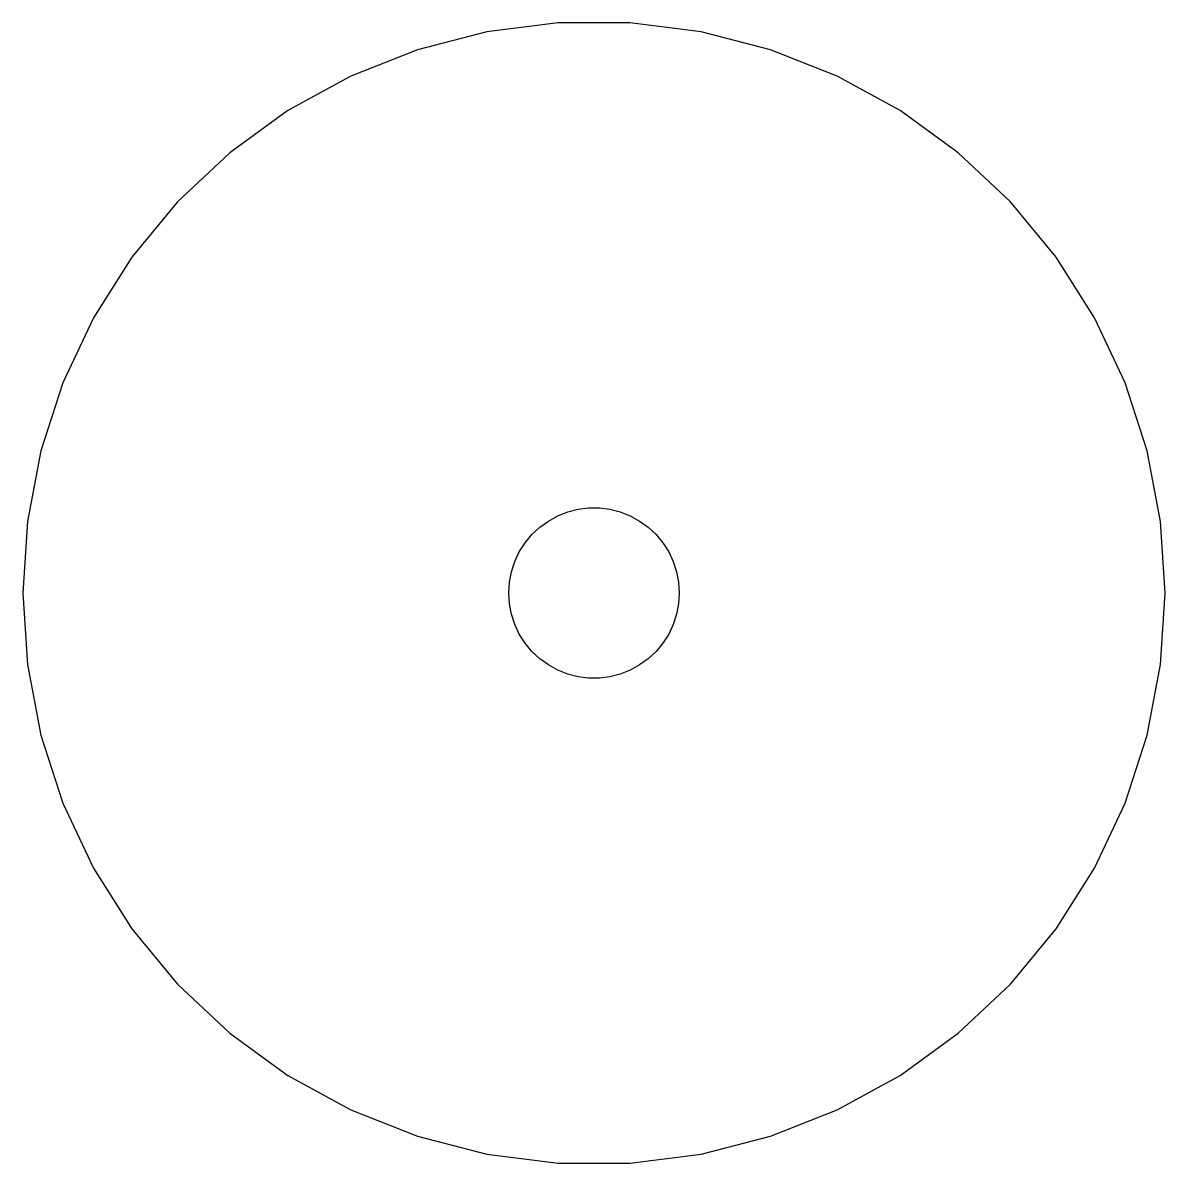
# Model space of a CAD drawing. Header units: metres. Extents: x -20 to 20, y 90 to 239.
# Drawn here: x -20.11 to 20.11, y 89.93 to 130.07 of the extents above; entities that cross this region are included whole.
import ezdxf

# ---------------------------------------------------------------- set-up
doc = ezdxf.new("R2010")
doc.units = ezdxf.units.M

msp = doc.modelspace()

# ---------------------------------------------------------------- linework, layer by layer
for p, q in [((-1.2626, 130.069), (-3.76791, 129.752)), ((1.2626, 130.069), (-1.2626, 130.069)), ((3.76791, 129.752), (1.2626, 130.069)), ((-3.76791, 129.752), (-6.21379, 129.124)), ((6.21379, 129.124), (3.76791, 129.752)), ((-6.21379, 129.124), (-8.56168, 128.195)), ((8.56168, 128.195), (6.21379, 129.124)), ((-8.56168, 128.195), (-10.7746, 126.978)), ((10.7746, 126.978), (8.56168, 128.195)), ((-10.7746, 126.978), (-12.8175, 125.494)), ((12.8175, 125.494), (10.7746, 126.978)), ((-12.8175, 125.494), (-14.6583, 123.765)), ((14.6583, 123.765), (12.8175, 125.494)), ((-14.6583, 123.765), (-16.2679, 121.819)), ((16.2679, 121.819), (14.6583, 123.765)), ((-16.2679, 121.819), (-17.621, 119.687)), ((17.621, 119.687), (16.2679, 121.819)), ((-17.621, 119.687), (-18.6962, 117.402)), ((18.6962, 117.402), (17.621, 119.687)), ((-18.6962, 117.402), (-19.4765, 115.001)), ((19.4765, 115.001), (18.6962, 117.402)), ((-19.4765, 115.001), (-19.9497, 112.52)), ((19.9497, 112.52), (19.4765, 115.001)), ((-1.60747, 112.533), (-1.27733, 112.714)), ((-1.27733, 112.714), (-0.92705, 112.853)), ((-0.92705, 112.853), (-0.56213, 112.947)), ((-0.56213, 112.947), (-0.18837, 112.994)), ((-0.18837, 112.994), (0.18837, 112.994)), ((0.18837, 112.994), (0.56213, 112.947)), ((0.56213, 112.947), (0.92705, 112.853)), ((0.92705, 112.853), (1.27733, 112.714)), ((1.27733, 112.714), (1.60747, 112.533)), ((-19.9497, 112.52), (-20.1083, 110)), ((-2.1869, 112.054), (-1.91226, 112.312)), ((-1.91226, 112.312), (-1.60747, 112.533)), ((1.60747, 112.533), (1.91226, 112.312)), ((1.91226, 112.312), (2.1869, 112.054)), ((20.1083, 110), (19.9497, 112.52)), ((-2.42705, 111.763), (-2.1869, 112.054)), ((2.1869, 112.054), (2.42705, 111.763)), ((-2.78932, 111.104), (-2.62891, 111.445)), ((-2.62891, 111.445), (-2.42705, 111.763)), ((2.42705, 111.763), (2.62891, 111.445)), ((2.62891, 111.445), (2.78932, 111.104)), ((-2.90575, 110.746), (-2.78932, 111.104)), ((2.78932, 111.104), (2.90575, 110.746)), ((-2.97633, 110.376), (-2.90575, 110.746)), ((2.90575, 110.746), (2.97633, 110.376)), ((-3, 110), (-2.97633, 110.376)), ((2.97633, 110.376), (3, 110)), ((-20.1083, 110), (-19.9497, 107.48)), ((-2.97633, 109.624), (-3, 110)), ((3, 110), (2.97633, 109.624)), ((19.9497, 107.48), (20.1083, 110)), ((-2.90575, 109.254), (-2.97633, 109.624)), ((2.97633, 109.624), (2.90575, 109.254)), ((-2.78932, 108.896), (-2.90575, 109.254)), ((2.90575, 109.254), (2.78932, 108.896)), ((-2.62891, 108.555), (-2.78932, 108.896)), ((2.78932, 108.896), (2.62891, 108.555)), ((-2.42705, 108.237), (-2.62891, 108.555)), ((-2.1869, 107.946), (-2.42705, 108.237)), ((2.42705, 108.237), (2.1869, 107.946)), ((2.62891, 108.555), (2.42705, 108.237)), ((-1.91226, 107.688), (-2.1869, 107.946)), ((2.1869, 107.946), (1.91226, 107.688)), ((-19.9497, 107.48), (-19.4765, 104.999)), ((-1.60747, 107.467), (-1.91226, 107.688)), ((-1.27733, 107.286), (-1.60747, 107.467)), ((1.60747, 107.467), (1.27733, 107.286)), ((1.91226, 107.688), (1.60747, 107.467)), ((19.4765, 104.999), (19.9497, 107.48)), ((-0.92705, 107.147), (-1.27733, 107.286)), ((-0.56213, 107.053), (-0.92705, 107.147)), ((-0.18837, 107.006), (-0.56213, 107.053)), ((0.18837, 107.006), (-0.18837, 107.006)), ((0.56213, 107.053), (0.18837, 107.006)), ((0.92705, 107.147), (0.56213, 107.053)), ((1.27733, 107.286), (0.92705, 107.147)), ((-19.4765, 104.999), (-18.6962, 102.598)), ((18.6962, 102.598), (19.4765, 104.999)), ((-18.6962, 102.598), (-17.621, 100.313)), ((17.621, 100.313), (18.6962, 102.598)), ((-17.621, 100.313), (-16.2679, 98.1807)), ((16.2679, 98.1807), (17.621, 100.313)), ((-16.2679, 98.1807), (-14.6583, 96.2349)), ((14.6583, 96.2349), (16.2679, 98.1807)), ((-14.6583, 96.2349), (-12.8175, 94.5063)), ((12.8175, 94.5063), (14.6583, 96.2349)), ((-12.8175, 94.5063), (-10.7746, 93.022)), ((10.7746, 93.022), (12.8175, 94.5063)), ((-10.7746, 93.022), (-8.56168, 91.8055)), ((8.56168, 91.8055), (10.7746, 93.022)), ((-8.56168, 91.8055), (-6.21379, 90.8759)), ((6.21379, 90.8759), (8.56168, 91.8055)), ((-6.21379, 90.8759), (-3.76791, 90.2479)), ((3.76791, 90.2479), (6.21379, 90.8759)), ((-3.76791, 90.2479), (-1.2626, 89.9314)), ((1.2626, 89.9314), (3.76791, 90.2479)), ((-1.2626, 89.9314), (1.2626, 89.9314))]:
    msp.add_line(p, q)

doc.saveas('drawing.dxf')
